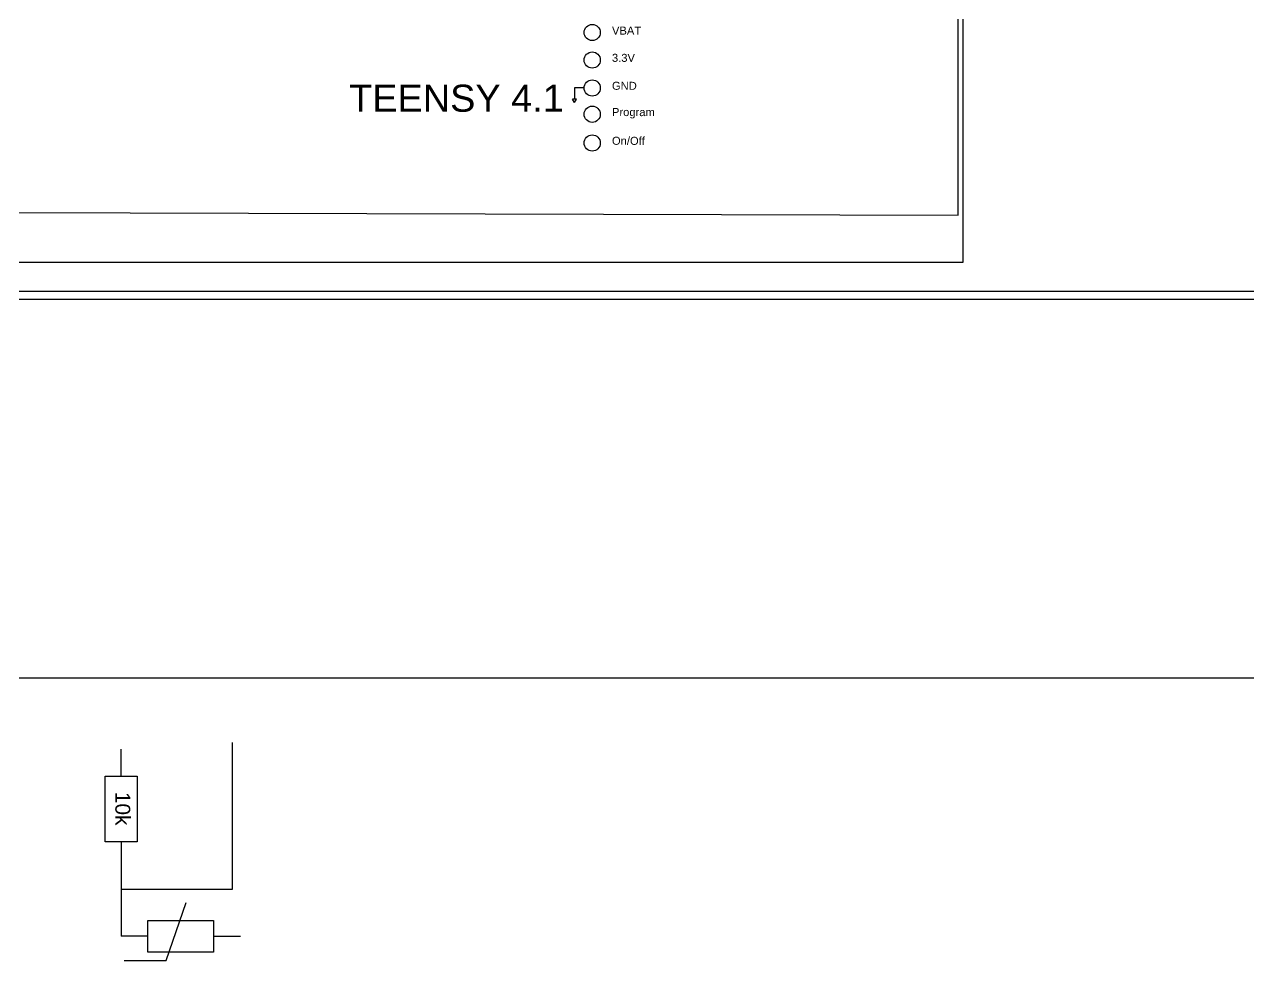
# Model space of a CAD drawing. Header units: inches. Extents: x -6006 to 28106, y 59 to 4778.
# Drawn here: x -3545 to -2016, y 883 to 2053 of the extents above; entities that cross this region are included whole.
import ezdxf

# ---------------------------------------------------------------- set-up
doc = ezdxf.new("R2010")
doc.units = ezdxf.units.IN
doc.header["$MEASUREMENT"] = 0
doc.styles.get("Standard").update_dxf_attribs({"font": 'arial.ttf'})

msp = doc.modelspace()

# ---------------------------------------------------------------- linework, layer by layer
at = {"color": 3, "ltscale": 5}
for p, q in [((-2858, 1955.1), (-2860.5, 1959.3)), ((-2855.5, 1959.3), (-2860.5, 1959.3)), ((-2858, 1955.1), (-2860.5, 1959.3)), ((-2855.5, 1959.3), (-2860.5, 1959.3)), ((-2858, 1955.1), (-2855.5, 1959.3)), ((-2858, 1955.1), (-2855.5, 1959.3))]:
    msp.add_line(p, q, dxfattribs=at)
at = {"ltscale": 20}
for p, q in [((-3424.4, 1113.7), (-3424.4, 1147.2)), ((-3424.4, 1031.7), (-3424.4, 913.7)), ((-3390.9, 913.7), (-3424.4, 913.7)), ((-3308.9, 913.7), (-3275.4, 913.7))]:
    msp.add_line(p, q, dxfattribs=at)
at = {"color": 1}
msp.add_lwpolyline([(-5824.7, 2011.2), (-5824.7, 1709.3), (-1912.3, 1709.3), (-1912.3, 3479.4), (-2280.6, 3479.4), (-2280.6, 3272.3), (-2151.7, 3272.3), (-2151.7, 3243.5), (-2129.2, 3243.5)], dxfattribs=at)
at = {"color": 3}
for points in [[(-5810.9, 2004.6), (-5810.9, 1719.4), (-1930.3, 1719.4), (-1930.3, 3455.1), (-2268.9, 3455.1), (-2268.9, 3093.8), (-2175, 3093.8), (-2175, 3133.5), (-2145, 3133.5)], [(-2846, 1973.2), (-2858, 1973.2), (-2858, 1959.3)], [(-2846, 1973.2), (-2858, 1973.2), (-2858, 1959.3)]]:
    msp.add_lwpolyline(points, dxfattribs=at)
at = {"color": 5}
msp.add_lwpolyline([(-5511.3, 3249.4), (-2373.1, 3249.4), (-2373.1, 1755.4), (-5511.3, 1755.4)], close=True, dxfattribs=at)
msp.add_lwpolyline([(-3856.6, 1818.5), (-2378.9, 1814.4), (-2378.9, 2115.8), (-3856.6, 2119.9)], close=True)
at = {"color": 1, "ltscale": 20}
msp.add_lwpolyline([(-4385.1, 1236.3), (-1559.9, 1236.3)], dxfattribs=at)
at = {"ltscale": 20}
for points in [[(-3424.4, 972.7), (-3285.4, 972.7), (-3285.4, 1155.9)], [(-3420.4, 883.4), (-3367.9, 883.4), (-3343, 956)]]:
    msp.add_lwpolyline(points, dxfattribs=at)
for points in [[(-3404.5, 1113.7), (-3404.5, 1031.7), (-3444.2, 1031.7), (-3444.2, 1113.7)], [(-3390.9, 933.6), (-3308.9, 933.6), (-3308.9, 893.9), (-3390.9, 893.9)]]:
    msp.add_lwpolyline(points, close=True, dxfattribs=at)
for centre in [(-2835.9, 2042.5), (-2835.9, 2008.1), (-2835.9, 1973.2), (-2835.9, 1940.4), (-2835.9, 1904.5)]:
    msp.add_circle(centre, 10.1)

# ---------------------------------------------------------------- texts
at = {"ltscale": 5}
for s, p in [('VBAT', (-2811.3, 2039.9)), ('3.3V', (-2811.3, 2005.9)), ('GND', (-2811.3, 1971)), ('Program', (-2811.3, 1938.2)), ('On/Off', (-2811.3, 1902.3))]:
    msp.add_text(s, height=10, rotation=359.8034, dxfattribs=at).set_placement(p)
msp.add_text('TEENSY 4.1', height=33.87).set_placement((-3139.6, 1943.5))
at = {"ltscale": 20}
msp.add_text('10k', height=18.65, rotation=270, dxfattribs=at).set_placement((-3431.6, 1094.1))

doc.saveas('drawing.dxf')
